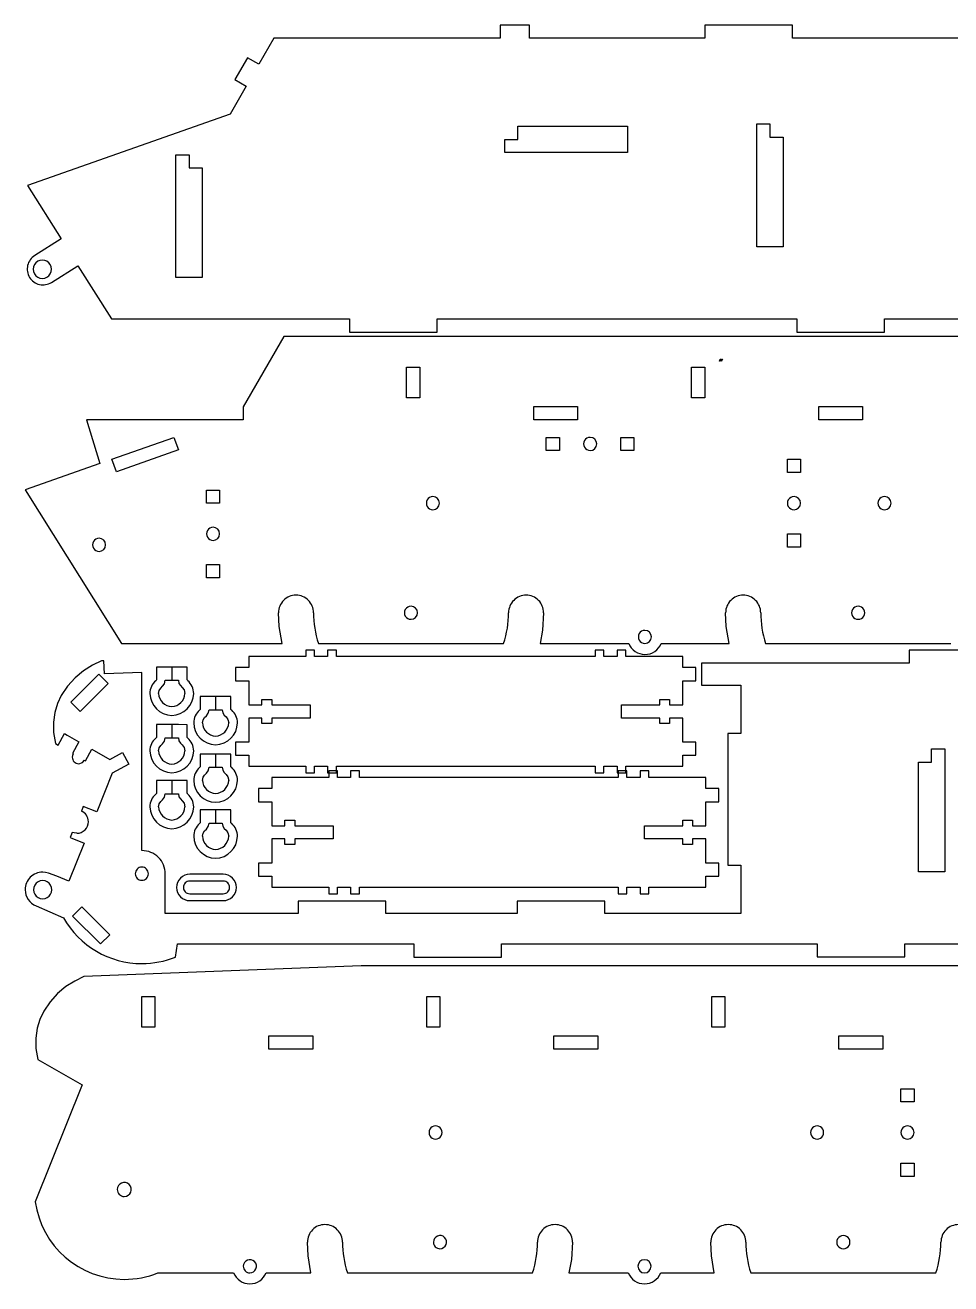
# Model space of a CAD drawing. Header units: millimetres. Extents: x -2305 to 1184, y -190 to 1638.
# Drawn here: x -2303.7 to -1987.1, y 741.9 to 1172.3 of the extents above; entities that cross this region are included whole.
import ezdxf

# ---------------------------------------------------------------- set-up
doc = ezdxf.new("R2010")
doc.units = ezdxf.units.MM

msp = doc.modelspace()

# ---------------------------------------------------------------- linework, layer by layer
at = {"color": 7, "linetype": 'Continuous'}
for p, q in [((-2131.24, 1172.27), (-2141.17, 1172.27)), ((-2141.17, 1172.27), (-2141.17, 1167.77)), ((-2131.24, 1167.77), (-2131.24, 1172.27)), ((-2041.28, 1172.27), (-2071.27, 1172.27)), ((-2071.27, 1172.27), (-2071.27, 1167.77)), ((-2041.28, 1167.77), (-2041.28, 1172.27)), ((-2218.6, 1167.77), (-2223.74, 1158.88)), ((-2141.17, 1167.77), (-2218.6, 1167.77)), ((-2071.27, 1167.77), (-2131.24, 1167.77)), ((-1970.25, 1167.77), (-2041.28, 1167.77)), ((-2227.63, 1161.13), (-2231.93, 1153.7)), ((-2223.74, 1158.88), (-2227.63, 1161.13)), ((-2231.93, 1153.7), (-2228.04, 1151.45)), ((-2228.04, 1151.45), (-2233.57, 1141.89)), ((-2233.57, 1141.89), (-2302.85, 1117.42)), ((-2135.17, 1133.23), (-2135.17, 1137.73)), ((-2135.17, 1137.73), (-2097.69, 1137.73)), ((-2097.69, 1137.73), (-2097.69, 1128.74)), ((-2053.45, 1096.5), (-2053.45, 1138.48)), ((-2053.45, 1138.48), (-2048.95, 1138.48)), ((-2048.95, 1138.48), (-2048.95, 1133.98)), ((-2139.67, 1128.74), (-2139.67, 1133.23)), ((-2139.67, 1133.23), (-2135.17, 1133.23)), ((-2048.95, 1133.98), (-2044.46, 1133.98)), ((-2044.46, 1133.98), (-2044.46, 1096.5)), ((-2252.12, 1086), (-2252.12, 1127.99)), ((-2252.12, 1127.99), (-2247.63, 1127.99)), ((-2247.63, 1127.99), (-2247.63, 1123.49)), ((-2097.69, 1128.74), (-2139.67, 1128.74)), ((-2247.63, 1123.49), (-2243.13, 1123.49)), ((-2243.13, 1123.49), (-2243.13, 1086)), ((-2302.85, 1117.42), (-2291.39, 1099.17)), ((-2291.39, 1099.17), (-2300.39, 1093.48)), ((-2044.46, 1096.5), (-2053.45, 1096.5)), ((-2044.46, 1096.5), (-2044.46, 1096.5)), ((-2294.68, 1084.3), (-2285.64, 1090.03)), ((-2285.64, 1090.03), (-2274.18, 1071.81)), ((-2243.13, 1086), (-2252.12, 1086)), ((-2274.18, 1071.81), (-2192.7, 1071.81)), ((-2192.7, 1071.81), (-2192.7, 1067.32)), ((-2162.71, 1067.32), (-2162.71, 1071.81)), ((-2162.71, 1071.81), (-2039.76, 1071.81)), ((-2039.76, 1071.81), (-2039.76, 1067.32)), ((-2009.78, 1067.32), (-2009.78, 1071.81)), ((-2009.78, 1071.81), (-1901.82, 1071.81)), ((-2192.7, 1067.32), (-2162.71, 1067.32)), ((-2039.76, 1067.32), (-2009.78, 1067.32)), ((-2215.19, 1065.84), (-2229.09, 1041.83)), ((-1853.84, 1065.84), (-2215.19, 1065.84)), ((-2173.21, 1044.85), (-2173.21, 1055.35)), ((-2173.21, 1055.35), (-2168.71, 1055.35)), ((-2168.71, 1055.35), (-2168.71, 1044.85)), ((-2075.75, 1044.85), (-2075.75, 1055.35)), ((-2075.75, 1055.35), (-2071.25, 1055.35)), ((-2071.25, 1055.35), (-2071.25, 1044.85)), ((-2229.09, 1041.83), (-2229.09, 1037.36)), ((-2168.71, 1044.85), (-2173.21, 1044.85)), ((-2129.73, 1037.35), (-2129.73, 1041.85)), ((-2129.73, 1041.85), (-2114.73, 1041.85)), ((-2114.73, 1041.85), (-2114.73, 1037.35)), ((-2071.25, 1044.85), (-2075.75, 1044.85)), ((-2032.27, 1041.85), (-2017.27, 1041.85)), ((-2032.27, 1037.35), (-2032.27, 1041.85)), ((-2017.27, 1041.85), (-2017.27, 1037.35)), ((-2229.09, 1037.36), (-2282.67, 1037.35)), ((-2282.67, 1037.35), (-2278.17, 1022.36)), ((-2114.73, 1037.35), (-2129.73, 1037.35)), ((-2017.27, 1037.35), (-2032.27, 1037.35)), ((-2273.97, 1023.86), (-2252.76, 1031.34)), ((-2252.76, 1031.34), (-2251.26, 1027.1)), ((-2125.44, 1031.34), (-2120.94, 1031.34)), ((-2125.44, 1026.84), (-2125.44, 1031.34)), ((-2120.94, 1031.34), (-2120.94, 1026.84)), ((-2099.95, 1031.34), (-2095.45, 1031.34)), ((-2099.95, 1026.84), (-2099.95, 1031.34)), ((-2095.45, 1031.34), (-2095.45, 1026.84)), ((-2251.26, 1027.1), (-2272.47, 1019.61)), ((-2120.94, 1026.84), (-2125.44, 1026.84)), ((-2095.45, 1026.84), (-2099.95, 1026.84)), ((-2278.17, 1022.36), (-2303.66, 1013.36)), ((-2272.47, 1019.61), (-2273.97, 1023.86)), ((-2042.98, 1023.84), (-2038.48, 1023.84)), ((-2042.98, 1019.34), (-2042.98, 1023.84)), ((-2038.48, 1023.84), (-2038.48, 1019.34)), ((-2038.48, 1019.34), (-2042.98, 1019.34)), ((-2303.66, 1013.36), (-2270.67, 960.88)), ((-2241.65, 1013.34), (-2237.15, 1013.34)), ((-2241.65, 1008.84), (-2241.65, 1013.34)), ((-2237.15, 1013.34), (-2237.15, 1008.84)), ((-2237.15, 1008.84), (-2241.65, 1008.84)), ((-2042.98, 998.35), (-2038.48, 998.35)), ((-2042.98, 993.85), (-2042.98, 998.35)), ((-2038.48, 998.35), (-2038.48, 993.85)), ((-2038.48, 993.85), (-2042.98, 993.85)), ((-2241.65, 987.86), (-2237.15, 987.86)), ((-2241.65, 983.36), (-2241.65, 987.86)), ((-2237.15, 987.86), (-2237.15, 983.36)), ((-2237.15, 983.36), (-2241.65, 983.36)), ((-2270.67, 960.88), (-2215.82, 960.88)), ((-2203.37, 960.88), (-2140.03, 960.88)), ((-2127.58, 960.88), (-2097.27, 960.88)), ((-2086.14, 960.88), (-2062.89, 960.88)), ((-2050.44, 960.88), (-1987.1, 960.88)), ((-2207.71, 956.37), (-2227.21, 956.37)), ((-2227.21, 956.37), (-2227.21, 952.62)), ((-2204.72, 958.61), (-2207.71, 958.61)), ((-2207.71, 958.61), (-2207.71, 956.37)), ((-2204.72, 956.37), (-2204.72, 958.61)), ((-2200.22, 956.37), (-2204.72, 956.37)), ((-2197.22, 958.61), (-2200.22, 958.61)), ((-2200.22, 958.61), (-2200.22, 956.37)), ((-2197.22, 956.37), (-2197.22, 958.61)), ((-2108.75, 956.37), (-2197.22, 956.37)), ((-2105.75, 958.61), (-2108.75, 958.61)), ((-2108.75, 958.61), (-2108.75, 956.37)), ((-2105.75, 956.37), (-2105.75, 958.61)), ((-2101.26, 956.37), (-2105.75, 956.37)), ((-2098.26, 958.61), (-2101.26, 958.61)), ((-2101.26, 958.61), (-2101.26, 956.37)), ((-2098.26, 956.37), (-2098.26, 958.61)), ((-2078.77, 956.37), (-2098.26, 956.37)), ((-2078.77, 952.62), (-2078.77, 956.37)), ((-1971.36, 958.62), (-2001.35, 958.62)), ((-2001.35, 958.62), (-2001.35, 954.12)), ((-2276.76, 954.96), (-2277.59, 954.92)), ((-2276.58, 950.46), (-2276.76, 954.96)), ((-2255.77, 952.77), (-2258.77, 952.77)), ((-2258.77, 952.77), (-2258.77, 948.39)), ((-2251.27, 952.77), (-2255.77, 952.77)), ((-2253.52, 952.77), (-2253.52, 948.27)), ((-2248.28, 952.76), (-2251.27, 952.77)), ((-2248.28, 948.39), (-2248.28, 952.76)), ((-2227.21, 952.62), (-2231.7, 952.62)), ((-2231.7, 952.62), (-2231.7, 948.12)), ((-2074.27, 952.62), (-2078.77, 952.62)), ((-2074.27, 948.12), (-2074.27, 952.62)), ((-2001.35, 954.12), (-2072.37, 954.12)), ((-2072.37, 954.12), (-2072.31, 946.57)), ((-2288.04, 940.84), (-2278.5, 950.38)), ((-2275.31, 947.2), (-2284.86, 937.66)), ((-2278.5, 950.38), (-2275.31, 947.2)), ((-2276.56, 950.46), (-2276.58, 950.46)), ((-2263.71, 950.96), (-2276.56, 950.46)), ((-2263.71, 890.06), (-2263.71, 950.96)), ((-2255.77, 948.27), (-2251.27, 948.27)), ((-2231.7, 948.12), (-2227.21, 948.12)), ((-2227.21, 948.12), (-2227.21, 939.87)), ((-2078.77, 939.87), (-2078.77, 948.12)), ((-2078.77, 948.12), (-2074.27, 948.12)), ((-2240.78, 942.7), (-2243.78, 942.7)), ((-2243.78, 942.7), (-2243.78, 938.33)), ((-2236.28, 942.7), (-2240.78, 942.7)), ((-2238.53, 942.7), (-2238.53, 938.2)), ((-2233.28, 942.69), (-2236.28, 942.7)), ((-2233.28, 938.33), (-2233.28, 942.69)), ((-2072.31, 946.57), (-2058.9, 946.57)), ((-2058.9, 946.57), (-2058.9, 930.08)), ((-2284.86, 937.66), (-2288.04, 940.84)), ((-2240.78, 938.2), (-2236.28, 938.2)), ((-2227.21, 939.87), (-2222.71, 939.87)), ((-2222.71, 939.87), (-2222.71, 941.75)), ((-2222.71, 941.75), (-2219.34, 941.75)), ((-2219.34, 941.75), (-2219.34, 939.87)), ((-2219.34, 939.87), (-2206.21, 939.87)), ((-2206.21, 939.87), (-2206.21, 935.38)), ((-2099.76, 935.38), (-2099.76, 939.87)), ((-2099.76, 939.87), (-2086.62, 939.87)), ((-2086.62, 939.87), (-2086.62, 941.75)), ((-2086.62, 941.75), (-2083.26, 941.75)), ((-2083.26, 941.75), (-2083.26, 939.87)), ((-2083.26, 939.87), (-2078.77, 939.87)), ((-2222.71, 935.38), (-2227.21, 935.38)), ((-2227.21, 935.38), (-2227.21, 927.13)), ((-2222.71, 933.5), (-2222.71, 935.38)), ((-2206.21, 935.38), (-2219.34, 935.38)), ((-2219.34, 935.38), (-2219.34, 933.5)), ((-2086.62, 935.38), (-2099.76, 935.38)), ((-2086.62, 933.5), (-2086.62, 935.38)), ((-2078.77, 935.38), (-2083.26, 935.38)), ((-2083.26, 935.38), (-2083.26, 933.5)), ((-2078.77, 927.13), (-2078.77, 935.38)), ((-2292.42, 926.1), (-2290.17, 930.11)), ((-2290.17, 930.11), (-2289.32, 929.52)), ((-2289.32, 929.52), (-2285.28, 927.22)), ((-2255.77, 933.13), (-2258.77, 933.13)), ((-2258.77, 933.13), (-2258.77, 928.75)), ((-2251.27, 933.13), (-2255.77, 933.13)), ((-2253.52, 933.13), (-2253.52, 928.63)), ((-2248.28, 933.11), (-2251.27, 933.13)), ((-2248.28, 928.75), (-2248.28, 933.11)), ((-2219.34, 933.5), (-2222.71, 933.5)), ((-2083.26, 933.5), (-2086.62, 933.5)), ((-2058.9, 930.08), (-2063.39, 930.08)), ((-2063.39, 930.08), (-2063.39, 885.1)), ((-2293.33, 926.62), (-2292.42, 926.1)), ((-2285.28, 927.22), (-2287.51, 923.3)), ((-2255.77, 928.63), (-2251.27, 928.63)), ((-2227.21, 927.13), (-2231.7, 927.13)), ((-2231.7, 927.13), (-2231.7, 922.63)), ((-2074.27, 927.13), (-2078.77, 927.13)), ((-2074.27, 922.63), (-2074.27, 927.13)), ((-2287.51, 923.3), (-2287.25, 923.16)), ((-2283.35, 920.94), (-2283.05, 920.77)), ((-2283.05, 920.77), (-2280.81, 924.68)), ((-2280.81, 924.68), (-2274.7, 921.21)), ((-2274.7, 921.21), (-2270.35, 923.6)), ((-2270.35, 923.6), (-2268.19, 919.66)), ((-2240.78, 923.06), (-2243.78, 923.06)), ((-2243.78, 923.06), (-2243.78, 918.69)), ((-2236.28, 923.06), (-2240.78, 923.06)), ((-2238.53, 923.06), (-2238.53, 918.56)), ((-2233.28, 923.05), (-2236.28, 923.06)), ((-2233.28, 918.69), (-2233.28, 923.05)), ((-2231.7, 922.63), (-2227.21, 922.63)), ((-2227.21, 922.63), (-2227.21, 918.88)), ((-2078.77, 918.88), (-2078.77, 922.63)), ((-2078.77, 922.63), (-2074.27, 922.63)), ((-1993.67, 920.33), (-1993.67, 924.83)), ((-1993.67, 924.83), (-1989.18, 924.83)), ((-1989.18, 924.83), (-1989.18, 882.85)), ((-2268.19, 919.66), (-2273.85, 916.55)), ((-2240.78, 918.56), (-2236.28, 918.56)), ((-2227.21, 918.88), (-2207.71, 918.88)), ((-2207.71, 918.88), (-2207.71, 916.63)), ((-2207.71, 916.63), (-2204.72, 916.63)), ((-2204.72, 916.63), (-2204.72, 918.88)), ((-2204.72, 918.88), (-2200.22, 918.88)), ((-2200.22, 918.88), (-2200.22, 916.63)), ((-2200.22, 916.63), (-2197.22, 916.63)), ((-2196.85, 917.28), (-2199.85, 917.28)), ((-2199.85, 917.28), (-2199.85, 915.03)), ((-2197.22, 916.63), (-2197.22, 918.88)), ((-2197.22, 918.88), (-2108.75, 918.88)), ((-2196.85, 915.03), (-2196.85, 917.28)), ((-2189.35, 917.28), (-2192.35, 917.28)), ((-2192.35, 917.28), (-2192.35, 915.03)), ((-2189.35, 915.03), (-2189.35, 917.28)), ((-2108.75, 918.88), (-2108.75, 916.63)), ((-2108.75, 916.63), (-2105.75, 916.63)), ((-2105.75, 916.63), (-2105.75, 918.88)), ((-2105.75, 918.88), (-2101.26, 918.88)), ((-2101.26, 918.88), (-2101.26, 916.63)), ((-2101.26, 916.63), (-2098.26, 916.63)), ((-2097.89, 917.28), (-2100.89, 917.28)), ((-2100.89, 917.28), (-2100.89, 915.03)), ((-2098.26, 916.63), (-2098.26, 918.88)), ((-2098.26, 918.88), (-2078.77, 918.88)), ((-2097.89, 915.03), (-2097.89, 917.28)), ((-2090.39, 917.28), (-2093.39, 917.28)), ((-2093.39, 917.28), (-2093.39, 915.03)), ((-2090.39, 915.03), (-2090.39, 917.28)), ((-1998.17, 882.85), (-1998.17, 920.33)), ((-1998.17, 920.33), (-1993.67, 920.33)), ((-2273.85, 916.55), (-2279.16, 903.32)), ((-2255.77, 914.01), (-2258.77, 914.01)), ((-2258.77, 914.01), (-2258.77, 909.63)), ((-2251.27, 914.01), (-2255.77, 914.01)), ((-2253.52, 914.01), (-2253.52, 909.51)), ((-2248.28, 914), (-2251.27, 914.01)), ((-2248.28, 909.63), (-2248.28, 914)), ((-2199.85, 915.03), (-2219.34, 915.03)), ((-2219.34, 915.03), (-2219.34, 911.28)), ((-2192.35, 915.03), (-2196.85, 915.03)), ((-2100.89, 915.03), (-2189.35, 915.03)), ((-2093.39, 915.03), (-2097.89, 915.03)), ((-2070.9, 915.03), (-2090.39, 915.03)), ((-2070.9, 911.28), (-2070.9, 915.03)), ((-2255.77, 909.51), (-2251.27, 909.51)), ((-2219.34, 911.28), (-2223.84, 911.28)), ((-2223.84, 911.28), (-2223.84, 906.78)), ((-2066.4, 911.28), (-2070.9, 911.28)), ((-2066.4, 906.78), (-2066.4, 911.28)), ((-2283.77, 905.16), (-2284.44, 903.59)), ((-2279.16, 903.32), (-2283.77, 905.16)), ((-2240.78, 903.95), (-2243.78, 903.95)), ((-2243.78, 903.95), (-2243.78, 899.57)), ((-2236.28, 903.95), (-2240.78, 903.95)), ((-2238.53, 903.95), (-2238.53, 899.45)), ((-2233.28, 903.94), (-2236.28, 903.95)), ((-2233.28, 899.57), (-2233.28, 903.94)), ((-2223.84, 906.78), (-2219.34, 906.78)), ((-2219.34, 906.78), (-2219.34, 898.54)), ((-2070.9, 898.54), (-2070.9, 906.78)), ((-2070.9, 906.78), (-2066.4, 906.78)), ((-2240.78, 899.45), (-2236.28, 899.45)), ((-2214.85, 898.54), (-2214.85, 900.41)), ((-2214.85, 900.41), (-2211.48, 900.41)), ((-2211.48, 900.41), (-2211.48, 898.54)), ((-2078.76, 898.54), (-2078.76, 900.41)), ((-2078.76, 900.41), (-2075.4, 900.41)), ((-2075.4, 900.41), (-2075.4, 898.54)), ((-2287.54, 896.29), (-2288.28, 894.53)), ((-2219.34, 898.54), (-2214.85, 898.54)), ((-2211.48, 898.54), (-2198.35, 898.54)), ((-2198.35, 898.54), (-2198.35, 894.04)), ((-2091.89, 894.04), (-2091.89, 898.54)), ((-2091.89, 898.54), (-2078.76, 898.54)), ((-2075.4, 898.54), (-2070.9, 898.54)), ((-2283.48, 892.58), (-2288.71, 879.57)), ((-2288.28, 894.53), (-2287.66, 894.26)), ((-2287.66, 894.26), (-2283.48, 892.58)), ((-2214.85, 894.04), (-2219.34, 894.04)), ((-2219.34, 894.04), (-2219.34, 885.79)), ((-2214.85, 892.16), (-2214.85, 894.04)), ((-2211.48, 892.16), (-2214.85, 892.16)), ((-2198.35, 894.04), (-2211.48, 894.04)), ((-2211.48, 894.04), (-2211.48, 892.16)), ((-2078.76, 894.04), (-2091.89, 894.04)), ((-2078.76, 892.16), (-2078.76, 894.04)), ((-2075.4, 892.16), (-2078.76, 892.16)), ((-2070.9, 894.04), (-2075.4, 894.04)), ((-2075.4, 894.04), (-2075.4, 892.16)), ((-2070.9, 885.79), (-2070.9, 894.04)), ((-2292.87, 881.29), (-2295.66, 882.34)), ((-2219.34, 885.79), (-2223.84, 885.79)), ((-2223.84, 885.79), (-2223.84, 881.29)), ((-2066.4, 885.79), (-2070.9, 885.79)), ((-2066.4, 881.29), (-2066.4, 885.79)), ((-2063.39, 885.1), (-2058.9, 885.1)), ((-2058.9, 885.1), (-2058.9, 868.6)), ((-1989.17, 882.85), (-1998.17, 882.85)), ((-1989.18, 882.85), (-1989.17, 882.85)), ((-2288.71, 879.57), (-2292.87, 881.29)), ((-2266.01, 882.15), (-2266.01, 882.15)), ((-2266.01, 882.15), (-2266.01, 882.15)), ((-2255.73, 868.6), (-2255.73, 882.08)), ((-2235.9, 879.61), (-2247.39, 879.61)), ((-2235.92, 881.96), (-2247.37, 881.96)), ((-2223.84, 881.29), (-2219.34, 881.29)), ((-2219.34, 881.29), (-2219.34, 877.55)), ((-2070.9, 877.55), (-2070.9, 881.29)), ((-2070.9, 881.29), (-2066.4, 881.29)), ((-2247.39, 875.3), (-2235.9, 875.3)), ((-2219.34, 877.55), (-2199.85, 877.55)), ((-2199.85, 877.55), (-2199.85, 875.3)), ((-2199.85, 875.3), (-2196.85, 875.3)), ((-2196.85, 875.3), (-2196.85, 877.55)), ((-2196.85, 877.55), (-2192.35, 877.55)), ((-2192.35, 877.55), (-2192.35, 875.3)), ((-2192.35, 875.3), (-2189.35, 875.3)), ((-2189.35, 875.3), (-2189.35, 877.55)), ((-2189.35, 877.55), (-2100.89, 877.55)), ((-2100.89, 877.55), (-2100.89, 875.3)), ((-2100.89, 875.3), (-2097.89, 875.3)), ((-2097.89, 875.3), (-2097.89, 877.55)), ((-2097.89, 877.55), (-2093.39, 877.55)), ((-2093.39, 877.55), (-2093.39, 875.3)), ((-2093.39, 875.3), (-2090.39, 875.3)), ((-2090.39, 875.3), (-2090.39, 877.55)), ((-2090.39, 877.55), (-2070.9, 877.55)), ((-2299.91, 871.12), (-2290.55, 867.11)), ((-2287.48, 867.67), (-2284.3, 870.85)), ((-2284.3, 870.85), (-2274.76, 861.31)), ((-2247.37, 872.96), (-2235.92, 872.96)), ((-2180.35, 872.78), (-2210.34, 872.78)), ((-2210.34, 872.78), (-2210.34, 868.6)), ((-2180.35, 868.6), (-2180.35, 872.78)), ((-2105.38, 872.78), (-2135.36, 872.78)), ((-2135.36, 872.78), (-2135.36, 868.6)), ((-2105.38, 868.6), (-2105.38, 872.78)), ((-2277.94, 858.13), (-2287.48, 867.67)), ((-2210.34, 868.6), (-2255.73, 868.6)), ((-2135.36, 868.6), (-2180.35, 868.6)), ((-2058.9, 868.6), (-2105.38, 868.6)), ((-2274.76, 861.31), (-2277.94, 858.13)), ((-2252.25, 853.66), (-2251.58, 858.16)), ((-2251.58, 858.16), (-2170.79, 858.16)), ((-2170.79, 858.16), (-2170.79, 853.66)), ((-2140.8, 853.66), (-2140.8, 858.16)), ((-2140.8, 858.16), (-2032.85, 858.16)), ((-2032.85, 858.16), (-2032.85, 853.68)), ((-2002.86, 853.68), (-2002.86, 858.16)), ((-2002.86, 858.16), (-1879.91, 858.16)), ((-2170.79, 853.66), (-2140.8, 853.66)), ((-2032.85, 853.68), (-2002.86, 853.68)), ((-2188.79, 850.66), (-2283.59, 846.96)), ((-1827.43, 850.66), (-2188.79, 850.66)), ((-2263.76, 840.16), (-2259.26, 840.16)), ((-2263.76, 829.67), (-2263.76, 840.16)), ((-2259.26, 840.16), (-2259.26, 829.67)), ((-2166.3, 840.16), (-2161.8, 840.16)), ((-2166.3, 829.67), (-2166.3, 840.16)), ((-2161.8, 840.16), (-2161.8, 829.67)), ((-2068.84, 840.16), (-2064.34, 840.16)), ((-2068.84, 829.67), (-2068.84, 840.16)), ((-2064.34, 840.16), (-2064.34, 829.67)), ((-2259.26, 829.67), (-2263.76, 829.67)), ((-2220.28, 826.67), (-2205.28, 826.67)), ((-2220.28, 822.17), (-2220.28, 826.67)), ((-2205.28, 826.67), (-2205.28, 822.17)), ((-2161.8, 829.67), (-2166.3, 829.67)), ((-2122.82, 826.67), (-2107.82, 826.67)), ((-2122.82, 822.17), (-2122.82, 826.67)), ((-2107.82, 826.67), (-2107.82, 822.17)), ((-2064.34, 829.67), (-2068.84, 829.67)), ((-2025.36, 822.17), (-2025.36, 826.67)), ((-2025.36, 826.67), (-2010.36, 826.67)), ((-2010.36, 826.67), (-2010.36, 822.17)), ((-2205.28, 822.17), (-2220.28, 822.17)), ((-2107.82, 822.17), (-2122.82, 822.17)), ((-2010.36, 822.17), (-2025.36, 822.17)), ((-2299.33, 818.67), (-2284.12, 810.02)), ((-2284.12, 810.02), (-2300.19, 770.01)), ((-2004.15, 808.66), (-1999.65, 808.66)), ((-2004.15, 804.16), (-2004.15, 808.66)), ((-1999.65, 808.66), (-1999.65, 804.16)), ((-1999.65, 804.16), (-2004.15, 804.16)), ((-2004.15, 783.17), (-1999.65, 783.17)), ((-2004.15, 778.67), (-2004.15, 783.17)), ((-1999.65, 783.17), (-1999.65, 778.67)), ((-1999.65, 778.67), (-2004.15, 778.67)), ((-2258.25, 745.7), (-2232.38, 745.7)), ((-2221.25, 745.7), (-2205.92, 745.7)), ((-2193.47, 745.7), (-2130.13, 745.7)), ((-2117.68, 745.7), (-2097.43, 745.7)), ((-2086.3, 745.7), (-2067.98, 745.7)), ((-2055.53, 745.7), (-1992.19, 745.7))]:
    msp.add_line(p, q, dxfattribs=at)
at = {"color": 7, "linetype": 'Continuous', "flags": 128}
for points in [[(-2065.65, 1058.05), (-2065.99, 1057.35), (-2065.99, 1057.35), (-2066.16, 1057.35), (-2066.16, 1057.35), (-2065.96, 1058.05), (-2065.96, 1058.05), (-2065.65, 1058.05)], [(-2065.15, 1058.05), (-2065.48, 1057.35), (-2065.48, 1057.35), (-2065.65, 1057.35), (-2065.65, 1057.35), (-2065.45, 1058.05), (-2065.45, 1058.05), (-2065.15, 1058.05)], [(-2215.82, 960.88), (-2216.81, 966.71), (-2217.05, 971.38)], [(-2126.35, 971.38), (-2126.74, 965.45), (-2127.58, 960.88)], [(-2062.89, 960.88), (-2063.88, 966.71), (-2064.12, 971.38)], [(-2277.59, 954.92), (-2280.68, 953.43), (-2283.72, 951.49), (-2286.59, 949.12), (-2289.16, 946.33), (-2291.32, 943.11), (-2292.64, 940.3), (-2293.56, 937.24), (-2294.02, 933.94), (-2293.96, 930.4), (-2293.33, 926.62)], [(-2258.77, 948.39), (-2258.91, 948.25), (-2259.02, 948.14)], [(-2258.02, 943.77), (-2257.81, 944.82), (-2257.31, 945.58), (-2256.69, 946.22), (-2256.05, 947.06), (-2255.77, 948.27)], [(-2251.27, 948.27), (-2251.07, 947.22), (-2250.57, 946.46), (-2249.95, 945.82), (-2249.3, 944.98), (-2249.02, 943.77)], [(-2248.03, 948.14), (-2248.17, 948.28), (-2248.28, 948.39)], [(-2243.78, 938.33), (-2243.91, 938.19), (-2244.02, 938.08)], [(-2243.03, 933.71), (-2242.82, 934.76), (-2242.32, 935.52), (-2241.7, 936.16), (-2241.06, 937), (-2240.78, 938.2)], [(-2236.28, 938.2), (-2236.07, 937.15), (-2235.57, 936.39), (-2234.95, 935.75), (-2234.31, 934.91), (-2234.03, 933.71)], [(-2233.03, 938.08), (-2233.18, 938.22), (-2233.28, 938.33)], [(-2258.77, 928.75), (-2258.91, 928.61), (-2259.02, 928.5)], [(-2258.02, 924.13), (-2257.81, 925.18), (-2257.31, 925.94), (-2256.69, 926.58), (-2256.05, 927.42), (-2255.77, 928.63)], [(-2251.27, 928.63), (-2251.07, 927.57), (-2250.57, 926.81), (-2249.95, 926.17), (-2249.3, 925.33), (-2249.02, 924.13)], [(-2248.03, 928.5), (-2248.17, 928.64), (-2248.28, 928.75)], [(-2287.25, 923.16), (-2287.5, 922.55), (-2287.57, 922.01)], [(-2285.32, 919.76), (-2284.04, 920.17), (-2283.35, 920.94)], [(-2243.78, 918.69), (-2243.91, 918.55), (-2244.02, 918.44)], [(-2243.03, 914.07), (-2242.82, 915.12), (-2242.32, 915.88), (-2241.7, 916.52), (-2241.06, 917.36), (-2240.78, 918.56)], [(-2236.28, 918.56), (-2236.07, 917.51), (-2235.57, 916.75), (-2234.95, 916.11), (-2234.31, 915.27), (-2234.03, 914.07)], [(-2233.03, 918.44), (-2233.18, 918.58), (-2233.28, 918.69)], [(-2258.77, 909.63), (-2258.91, 909.49), (-2259.02, 909.38)], [(-2258.02, 905.01), (-2257.81, 906.06), (-2257.31, 906.82), (-2256.69, 907.46), (-2256.05, 908.3), (-2255.77, 909.51)], [(-2251.27, 909.51), (-2251.07, 908.46), (-2250.57, 907.7), (-2249.95, 907.06), (-2249.3, 906.22), (-2249.02, 905.01)], [(-2248.03, 909.38), (-2248.17, 909.52), (-2248.28, 909.63)], [(-2243.78, 899.57), (-2243.91, 899.43), (-2244.02, 899.32)], [(-2243.03, 894.95), (-2242.82, 896), (-2242.32, 896.76), (-2241.7, 897.4), (-2241.06, 898.24), (-2240.78, 899.45)], [(-2236.28, 899.45), (-2236.07, 898.4), (-2235.57, 897.64), (-2234.95, 897), (-2234.31, 896.16), (-2234.03, 894.95)], [(-2233.03, 899.32), (-2233.18, 899.46), (-2233.28, 899.57)], [(-2285.99, 895.98), (-2286.88, 896.08), (-2287.54, 896.29)], [(-2295.66, 882.34), (-2296.75, 882.62), (-2297.65, 882.68)], [(-2283.59, 846.96), (-2286.68, 845.47), (-2289.72, 843.54), (-2292.59, 841.17), (-2295.16, 838.37), (-2297.32, 835.16), (-2298.64, 832.35), (-2299.56, 829.29), (-2300.02, 825.98), (-2299.96, 822.44), (-2299.33, 818.67)], [(-2205.92, 745.7), (-2206.91, 751.53), (-2207.15, 756.2)], [(-2116.45, 756.2), (-2116.84, 750.27), (-2117.68, 745.7)], [(-2067.98, 745.7), (-2068.97, 751.53), (-2069.21, 756.2)]]:
    msp.add_lwpolyline(points, dxfattribs=at)
at = {"color": 7, "linetype": 'Continuous'}
for centre, radius, start, end in [((-2297.54, 1088.89), 5.41, 121.847, 211.9332), ((-2297.8, 1088.83), 3.14, 89.9929, 270.0118), ((-2297.8, 1088.83), 3.14, 269.9969, 89.9984), ((-2297.54, 1088.88), 5.4, 211.8399, 301.9621), ((-2110.45, 1029.09), 2.25, 90.0026, 270.0028), ((-2110.45, 1029.09), 2.25, 269.9993, 89.9952), ((-2164.21, 1008.86), 2.25, 89.9993, 270.0053), ((-2164.21, 1008.86), 2.25, 270.0108, 89.9846), ((-2040.73, 1008.84), 2.25, 89.9993, 270.0023), ((-2040.73, 1008.84), 2.25, 269.9993, 89.999), ((-2009.77, 1008.86), 2.25, 89.9977, 270.0061), ((-2009.77, 1008.86), 2.25, 269.9988, 89.9975), ((-2239.4, 998.35), 2.25, 89.9977, 270.0034), ((-2239.4, 998.35), 2.25, 270.001, 89.998), ((-2278.38, 994.6), 2.25, 90.0043, 270.0045), ((-2278.38, 994.6), 2.25, 270.0043, 89.9869), ((-2211.06, 971.38), 5.99, 89.955, 180.0516), ((-2211.05, 971.38), 5.99, 359.9545, 90.0394), ((-2132.35, 971.38), 5.99, 89.9578, 180.0486), ((-2132.34, 971.38), 5.99, 359.9559, 90.0432), ((-2058.13, 971.38), 5.99, 89.955, 180.0516), ((-2058.12, 971.38), 5.99, 359.96, 90.0537), ((-2171.71, 971.38), 2.25, 89.9898, 270.0159), ((-2171.71, 971.38), 2.25, 269.9997, 89.9945), ((-2018.77, 971.38), 2.25, 89.9931, 270.0076), ((-2018.77, 971.38), 2.25, 269.9981, 90.0012), ((-2171.71, 971.36), 33.35, 179.9663, 198.3068), ((-2171.65, 971.35), 33.31, 341.6819, 0.0444), ((-2018.77, 971.35), 33.35, 179.9553, 198.2949), ((-2091.71, 963.11), 2.25, 89.9763, 270.0297), ((-2091.71, 963.11), 2.25, 270.0043, 89.9897), ((-2091.71, 963.11), 5.99, 201.8177, 270.0019), ((-2091.71, 963.11), 6, 270.0086, 338.1724), ((-2255.14, 943.72), 5.88, 131.2207, 179.5293), ((-2251.84, 943.75), 5.81, 0.184, 49.0748), ((-2253.33, 943.96), 7.69, 181.4321, 268.5572), ((-2253.28, 944.01), 4.75, 182.9163, 267.0792), ((-2253.76, 944.01), 4.75, 272.9296, 357.0741), ((-2253.72, 943.96), 7.69, 271.448, 358.5611), ((-2240.15, 933.66), 5.88, 131.2303, 179.5294), ((-2236.84, 933.69), 5.81, 0.1818, 49.0725), ((-2238.33, 933.9), 7.69, 181.441, 268.5618), ((-2238.29, 933.95), 4.75, 182.9227, 267.0863), ((-2238.77, 933.95), 4.75, 272.9166, 357.0768), ((-2238.72, 933.9), 7.69, 271.4409, 358.5566), ((-2255.14, 924.08), 5.88, 131.2292, 179.531), ((-2251.84, 924.11), 5.81, 0.1848, 49.0689), ((-2285.32, 922.01), 2.25, 179.946, 270.0525), ((-2253.33, 924.32), 7.69, 181.4345, 268.5627), ((-2253.28, 924.37), 4.75, 182.931, 267.0842), ((-2253.76, 924.37), 4.75, 272.9216, 357.0624), ((-2253.72, 924.32), 7.69, 271.4419, 358.5593), ((-2240.15, 914.02), 5.87, 131.2144, 179.5247), ((-2236.83, 914.05), 5.8, 0.1678, 49.1121), ((-2238.33, 914.26), 7.69, 181.441, 268.5618), ((-2238.29, 914.31), 4.75, 182.9227, 267.0863), ((-2238.77, 914.31), 4.75, 272.9166, 357.0768), ((-2238.72, 914.26), 7.69, 271.4409, 358.5566), ((-2255.14, 904.96), 5.88, 131.2225, 179.5326), ((-2251.84, 904.99), 5.81, 0.1808, 49.0728), ((-2253.33, 905.2), 7.69, 181.4374, 268.5637), ((-2253.28, 905.25), 4.75, 182.9227, 267.0859), ((-2253.76, 905.25), 4.75, 272.9199, 357.0707), ((-2253.71, 905.2), 7.69, 271.4407, 358.5566), ((-2285.99, 899.94), 3.96, 269.9579, 0.0279), ((-2285.99, 899.94), 3.96, 359.9687, 66.9924), ((-2240.15, 894.9), 5.88, 131.2316, 179.5179), ((-2236.84, 894.93), 5.81, 0.1844, 49.08), ((-2238.33, 895.14), 7.69, 181.4404, 268.5544), ((-2238.29, 895.19), 4.75, 182.9242, 267.0913), ((-2238.77, 895.19), 4.75, 272.9117, 357.0751), ((-2238.72, 895.14), 7.69, 271.4488, 358.5566), ((-2263.7, 882.09), 7.97, 359.9567, 90.0437), ((-2297.66, 876.69), 5.99, 89.9566, 180.045), ((-2263.76, 882.15), 2.25, 89.9497, 180.0577), ((-2263.76, 882.15), 2.25, 359.9343, 90.0282), ((-2297.66, 876.68), 3.13, 89.9885, 270.0149), ((-2297.66, 876.68), 3.13, 269.9912, 90.0053), ((-2263.76, 882.14), 2.25, 179.9692, 270.042), ((-2263.76, 882.14), 2.25, 269.957, 0.0665), ((-2247.38, 877.46), 4.5, 89.974, 180.0236), ((-2247.39, 877.46), 2.16, 89.9457, 180.0218), ((-2235.92, 877.46), 4.5, 359.9842, 90.0165), ((-2235.9, 877.46), 2.16, 359.9906, 90.0384), ((-2297.65, 876.69), 6, 180.0206, 247.9153), ((-2247.38, 877.45), 4.5, 179.9595, 270.0257), ((-2247.39, 877.46), 2.16, 179.9567, 270.0379), ((-2235.91, 877.45), 4.5, 269.9661, 0.0499), ((-2235.9, 877.46), 2.16, 269.9755, 0.0263), ((-2263.77, 882.13), 30.7, 209.2752, 270.0241), ((-2263.74, 882.07), 30.64, 269.9736, 292.0324), ((-2163.3, 793.68), 2.25, 359.9853, 180.0147), ((-2163.3, 793.68), 2.25, 179.9875, 0.0125), ((-2032.85, 793.68), 2.25, 359.9818, 180.0182), ((-2032.85, 793.68), 2.25, 179.9871, 0.0129), ((-2001.9, 793.66), 2.25, 89.9977, 270.0032), ((-2001.9, 793.66), 2.25, 270.001, 89.9982), ((-2269.76, 774.19), 2.4, 269.9986, 180.0132), ((-2269.76, 774.19), 2.4, 179.9646, 270.05), ((-2269.77, 774.17), 30.7, 187.7742, 270.027), ((-2201.16, 756.2), 5.99, 89.957, 180.0438), ((-2201.15, 756.2), 5.99, 359.9604, 90.0393), ((-2122.45, 756.2), 5.99, 89.9598, 180.0407), ((-2122.44, 756.2), 5.99, 359.9604, 90.0396), ((-2063.21, 756.2), 5.99, 89.9497, 180.0512), ((-2063.2, 756.2), 5.99, 359.9557, 90.0439), ((-1984.5, 756.2), 5.99, 89.9592, 180.0418), ((-2161.8, 756.2), 2.25, 269.9863, 180.011), ((-2023.86, 756.2), 2.25, 359.9997, 180.0003), ((-2161.82, 756.18), 33.34, 179.9628, 198.3087), ((-2161.8, 756.2), 2.25, 179.9712, 270.0292), ((-2161.77, 756.18), 33.33, 341.6842, 0.0387), ((-2023.84, 756.18), 33.37, 179.9623, 198.2925), ((-2023.86, 756.2), 2.25, 179.9953, 0.0047), ((-2023.83, 756.17), 33.33, 341.6906, 0.0417), ((-2226.81, 747.93), 2.25, 269.9809, 180.0038), ((-2091.86, 747.93), 2.25, 0.0013, 179.9987), ((-2269.75, 774.14), 30.68, 269.9833, 292.0169), ((-2226.81, 747.93), 5.99, 201.801, 270.0137), ((-2226.81, 747.93), 2.25, 179.9754, 270.0122), ((-2226.81, 747.93), 5.99, 269.9987, 338.1925), ((-2091.87, 747.93), 5.99, 201.7977, 270.0212), ((-2091.86, 747.93), 2.25, 180.0068, 359.9932), ((-2091.87, 747.93), 6, 270.0051, 338.1743)]:
    msp.add_arc(centre, radius, start, end, dxfattribs=at)

doc.saveas('drawing.dxf')
